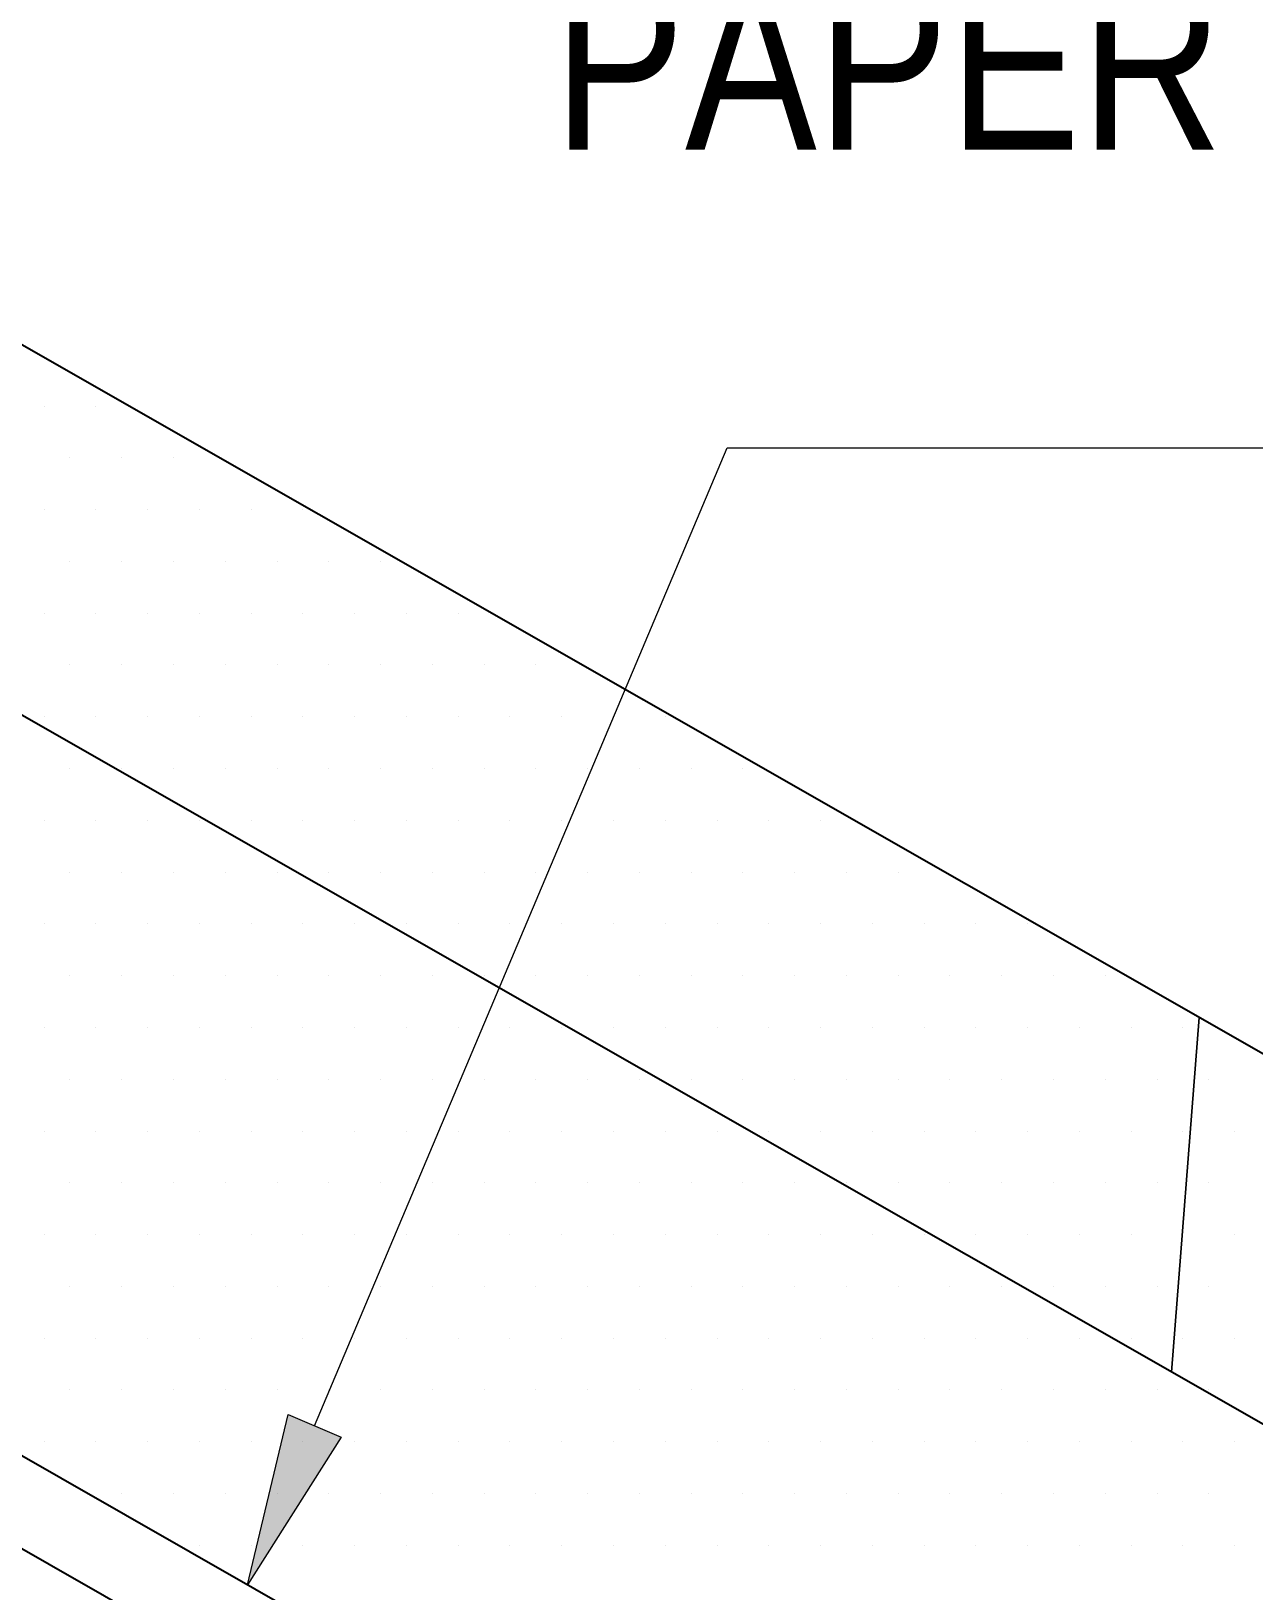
# Model space of a CAD drawing. Header units: inches. Extents: x -20.8 to 74.7, y -53.7 to 19.1.
# Drawn here: x -7.428 to -6.985, y 11.32 to 11.885 of the extents above; entities that cross this region are included whole.
import ezdxf

# ---------------------------------------------------------------- set-up
doc = ezdxf.new("R2010")
doc.units = ezdxf.units.IN
doc.header["$MEASUREMENT"] = 0
doc.linetypes.add('AI-Linetype-15', pattern=[0.375113, 0.250075, -0.125038])
for name, color, linetype, lineweight in [('.ATI-HATCH', 7, 'Continuous', 0), ('.ATI-TEXT', 7, 'Continuous', 0), ('G-ANNO-TTLB', 7, 'Continuous', 0), ('TYVEK', 7, 'Continuous', 0)]:
    doc.layers.add(name, color=color, linetype=linetype, lineweight=lineweight)

# ---------------------------------------------------------------- blocks, each defined once
blk = doc.blocks.new('Block_618')
at = {"layer": '.ATI-TEXT', "true_color": 0x000000, "transparency": 33554687}
h = blk.add_hatch(color=18, dxfattribs=at)
h.dxf.hatch_style = 2
h.paths.add_polyline_path([(-7.3162, 11.37556), (-7.3501, 11.32201), (-7.3354, 11.38367)])
at = {"layer": '.ATI-TEXT', "color": 18, "lineweight": 0, "true_color": 0x000000}
for p, q in [((-7.3258, 11.37962), (-7.17635, 11.73378)), ((-7.17635, 11.73378), (-6.96938, 11.73378))]:
    blk.add_line(p, q, dxfattribs=at)
at = {"layer": '.ATI-TEXT'}
blk.add_lwpolyline([(-7.3162, 11.37556), (-7.3501, 11.32201), (-7.3354, 11.38367), (-7.3354, 11.38367)], close=True, dxfattribs=at)
blk = doc.blocks.new('Block_624')
at = {"layer": '.ATI-TEXT', "char_height": 0.2, "attachment_point": 7}
for s, insert in [('\\C18;\\c0;\\FArial Narrow|b0|i0|c1;\\H0.062519;\\W1.000000;CENTER RELEASE', (-7.23724, 11.93545)), ('\\C18;\\c0;\\FArial Narrow|b0|i0|c1;\\H0.062519;\\W1.000000;PAPER', (-7.23933, 11.84178))]:
    blk.add_mtext(s, dxfattribs=dict(at, insert=insert))
blk = doc.blocks.new('Block_623')
at = {"layer": '.ATI-TEXT'}
blk.add_blockref('Block_624', (0, 0), dxfattribs=at)
blk = doc.blocks.new('Block_856')
at = {"layer": '.ATI-HATCH'}
for points, knots in [([(-8.6217, 12.31639), (-8.6217, 12.31639), (-8.73838, 12.24888), (-8.73838, 12.24888), (-8.73838, 12.24888), (-8.85506, 12.18138), (-8.85506, 12.18138), (-8.85506, 12.18138), (-6.9879, 11.11519), (-6.9879, 11.11519), (-6.9879, 11.11519), (-6.75454, 11.2502), (-6.75454, 11.2502), (-6.75454, 11.2502), (-8.6217, 12.31639), (-8.6217, 12.31639)], [0, 0, 0, 0, 1, 1, 1, 2, 2, 2, 3, 3, 3, 4, 4, 4, 5, 5, 5, 5]), ([(-7.60558, 11.8703), (-7.60558, 11.8703), (-7.61557, 11.74187), (-7.61557, 11.74187), (-7.61557, 11.74187), (-7.01527, 11.39908), (-7.01527, 11.39908), (-7.01527, 11.39908), (-7.00528, 11.52751), (-7.00528, 11.52751), (-7.00528, 11.52751), (-7.60558, 11.8703), (-7.60558, 11.8703)], [0, 0, 0, 0, 1, 1, 1, 2, 2, 2, 3, 3, 3, 4, 4, 4, 4]), ([(-7.00528, 11.52751), (-7.00528, 11.52751), (-7.01527, 11.39908), (-7.01527, 11.39908), (-7.01527, 11.39908), (-6.75454, 11.2502), (-6.75454, 11.2502), (-6.75454, 11.2502), (-6.63786, 11.3177), (-6.63786, 11.3177), (-6.63786, 11.3177), (-7.00528, 11.52751), (-7.00528, 11.52751)], [0, 0, 0, 0, 1, 1, 1, 2, 2, 2, 3, 3, 3, 4, 4, 4, 4])]:
    blk.add_open_spline(points, degree=3, knots=knots, dxfattribs=at)
at = {"layer": '.ATI-HATCH', "color": 8, "lineweight": 0, "true_color": 0x818080}
for points in [[(-7.42379, 11.74897), (-7.42379, 11.74897), (-7.42379, 11.74897), (-7.42379, 11.74897)], [(-7.40504, 11.74897), (-7.40504, 11.74897), (-7.40504, 11.74897), (-7.40504, 11.74897)], [(-7.41442, 11.73021), (-7.41442, 11.73021), (-7.41442, 11.73021), (-7.41442, 11.73021)], [(-7.39566, 11.73021), (-7.39566, 11.73021), (-7.39566, 11.73021), (-7.39566, 11.73021)], [(-7.37691, 11.73021), (-7.37691, 11.73021), (-7.37691, 11.73021), (-7.37691, 11.73021)], [(-7.42379, 11.71146), (-7.42379, 11.71146), (-7.42379, 11.71146), (-7.42379, 11.71146)], [(-7.40504, 11.71146), (-7.40504, 11.71146), (-7.40504, 11.71146), (-7.40504, 11.71146)], [(-7.38628, 11.71146), (-7.38628, 11.71146), (-7.38628, 11.71146), (-7.38628, 11.71146)], [(-7.36753, 11.71146), (-7.36753, 11.71146), (-7.36753, 11.71146), (-7.36753, 11.71146)], [(-7.34877, 11.71146), (-7.34877, 11.71146), (-7.34877, 11.71146), (-7.34877, 11.71146)], [(-7.33002, 11.71146), (-7.33002, 11.71146), (-7.33002, 11.71146), (-7.33002, 11.71146)], [(-7.41442, 11.6927), (-7.41442, 11.6927), (-7.41442, 11.6927), (-7.41442, 11.6927)], [(-7.39566, 11.6927), (-7.39566, 11.6927), (-7.39566, 11.6927), (-7.39566, 11.6927)], [(-7.37691, 11.6927), (-7.37691, 11.6927), (-7.37691, 11.6927), (-7.37691, 11.6927)], [(-7.35815, 11.6927), (-7.35815, 11.6927), (-7.35815, 11.6927), (-7.35815, 11.6927)], [(-7.33939, 11.6927), (-7.33939, 11.6927), (-7.33939, 11.6927), (-7.33939, 11.6927)], [(-7.32064, 11.6927), (-7.32064, 11.6927), (-7.32064, 11.6927), (-7.32064, 11.6927)], [(-7.30188, 11.6927), (-7.30188, 11.6927), (-7.30188, 11.6927), (-7.30188, 11.6927)], [(-7.42379, 11.67394), (-7.42379, 11.67394), (-7.42379, 11.67394), (-7.42379, 11.67394)], [(-7.40504, 11.67394), (-7.40504, 11.67394), (-7.40504, 11.67394), (-7.40504, 11.67394)], [(-7.38628, 11.67394), (-7.38628, 11.67394), (-7.38628, 11.67394), (-7.38628, 11.67394)], [(-7.36753, 11.67394), (-7.36753, 11.67394), (-7.36753, 11.67394), (-7.36753, 11.67394)], [(-7.34877, 11.67394), (-7.34877, 11.67394), (-7.34877, 11.67394), (-7.34877, 11.67394)], [(-7.33002, 11.67394), (-7.33002, 11.67394), (-7.33002, 11.67394), (-7.33002, 11.67394)], [(-7.31126, 11.67394), (-7.31126, 11.67394), (-7.31126, 11.67394), (-7.31126, 11.67394)], [(-7.29251, 11.67394), (-7.29251, 11.67394), (-7.29251, 11.67394), (-7.29251, 11.67394)], [(-7.27375, 11.67394), (-7.27375, 11.67394), (-7.27375, 11.67394), (-7.27375, 11.67394)], [(-7.41442, 11.65519), (-7.41442, 11.65519), (-7.41442, 11.65519), (-7.41442, 11.65519)], [(-7.39566, 11.65519), (-7.39566, 11.65519), (-7.39566, 11.65519), (-7.39566, 11.65519)], [(-7.37691, 11.65519), (-7.37691, 11.65519), (-7.37691, 11.65519), (-7.37691, 11.65519)], [(-7.35815, 11.65519), (-7.35815, 11.65519), (-7.35815, 11.65519), (-7.35815, 11.65519)], [(-7.33939, 11.65519), (-7.33939, 11.65519), (-7.33939, 11.65519), (-7.33939, 11.65519)], [(-7.32064, 11.65519), (-7.32064, 11.65519), (-7.32064, 11.65519), (-7.32064, 11.65519)], [(-7.30188, 11.65519), (-7.30188, 11.65519), (-7.30188, 11.65519), (-7.30188, 11.65519)], [(-7.28313, 11.65519), (-7.28313, 11.65519), (-7.28313, 11.65519), (-7.28313, 11.65519)], [(-7.26437, 11.65519), (-7.26437, 11.65519), (-7.26437, 11.65519), (-7.26437, 11.65519)], [(-7.24562, 11.65519), (-7.24562, 11.65519), (-7.24562, 11.65519), (-7.24562, 11.65519)], [(-7.42379, 11.63643), (-7.42379, 11.63643), (-7.42379, 11.63643), (-7.42379, 11.63643)], [(-7.40504, 11.63643), (-7.40504, 11.63643), (-7.40504, 11.63643), (-7.40504, 11.63643)], [(-7.38628, 11.63643), (-7.38628, 11.63643), (-7.38628, 11.63643), (-7.38628, 11.63643)], [(-7.36753, 11.63643), (-7.36753, 11.63643), (-7.36753, 11.63643), (-7.36753, 11.63643)], [(-7.34877, 11.63643), (-7.34877, 11.63643), (-7.34877, 11.63643), (-7.34877, 11.63643)], [(-7.33002, 11.63643), (-7.33002, 11.63643), (-7.33002, 11.63643), (-7.33002, 11.63643)], [(-7.31126, 11.63643), (-7.31126, 11.63643), (-7.31126, 11.63643), (-7.31126, 11.63643)], [(-7.29251, 11.63643), (-7.29251, 11.63643), (-7.29251, 11.63643), (-7.29251, 11.63643)], [(-7.27375, 11.63643), (-7.27375, 11.63643), (-7.27375, 11.63643), (-7.27375, 11.63643)], [(-7.25499, 11.63643), (-7.25499, 11.63643), (-7.25499, 11.63643), (-7.25499, 11.63643)], [(-7.23624, 11.63643), (-7.23624, 11.63643), (-7.23624, 11.63643), (-7.23624, 11.63643)], [(-7.21748, 11.63643), (-7.21748, 11.63643), (-7.21748, 11.63643), (-7.21748, 11.63643)], [(-7.19873, 11.63643), (-7.19873, 11.63643), (-7.19873, 11.63643), (-7.19873, 11.63643)], [(-7.41442, 11.61768), (-7.41442, 11.61768), (-7.41442, 11.61768), (-7.41442, 11.61768)], [(-7.39566, 11.61768), (-7.39566, 11.61768), (-7.39566, 11.61768), (-7.39566, 11.61768)], [(-7.37691, 11.61768), (-7.37691, 11.61768), (-7.37691, 11.61768), (-7.37691, 11.61768)], [(-7.35815, 11.61768), (-7.35815, 11.61768), (-7.35815, 11.61768), (-7.35815, 11.61768)], [(-7.33939, 11.61768), (-7.33939, 11.61768), (-7.33939, 11.61768), (-7.33939, 11.61768)], [(-7.32064, 11.61768), (-7.32064, 11.61768), (-7.32064, 11.61768), (-7.32064, 11.61768)], [(-7.30188, 11.61768), (-7.30188, 11.61768), (-7.30188, 11.61768), (-7.30188, 11.61768)], [(-7.28313, 11.61768), (-7.28313, 11.61768), (-7.28313, 11.61768), (-7.28313, 11.61768)], [(-7.26437, 11.61768), (-7.26437, 11.61768), (-7.26437, 11.61768), (-7.26437, 11.61768)], [(-7.24562, 11.61768), (-7.24562, 11.61768), (-7.24562, 11.61768), (-7.24562, 11.61768)], [(-7.22686, 11.61768), (-7.22686, 11.61768), (-7.22686, 11.61768), (-7.22686, 11.61768)], [(-7.2081, 11.61768), (-7.2081, 11.61768), (-7.2081, 11.61768), (-7.2081, 11.61768)], [(-7.18935, 11.61768), (-7.18935, 11.61768), (-7.18935, 11.61768), (-7.18935, 11.61768)], [(-7.17059, 11.61768), (-7.17059, 11.61768), (-7.17059, 11.61768), (-7.17059, 11.61768)], [(-7.42379, 11.59892), (-7.42379, 11.59892), (-7.42379, 11.59892), (-7.42379, 11.59892)], [(-7.40504, 11.59892), (-7.40504, 11.59892), (-7.40504, 11.59892), (-7.40504, 11.59892)], [(-7.38628, 11.59892), (-7.38628, 11.59892), (-7.38628, 11.59892), (-7.38628, 11.59892)], [(-7.36753, 11.59892), (-7.36753, 11.59892), (-7.36753, 11.59892), (-7.36753, 11.59892)], [(-7.34877, 11.59892), (-7.34877, 11.59892), (-7.34877, 11.59892), (-7.34877, 11.59892)], [(-7.33002, 11.59892), (-7.33002, 11.59892), (-7.33002, 11.59892), (-7.33002, 11.59892)], [(-7.31126, 11.59892), (-7.31126, 11.59892), (-7.31126, 11.59892), (-7.31126, 11.59892)], [(-7.29251, 11.59892), (-7.29251, 11.59892), (-7.29251, 11.59892), (-7.29251, 11.59892)], [(-7.27375, 11.59892), (-7.27375, 11.59892), (-7.27375, 11.59892), (-7.27375, 11.59892)], [(-7.25499, 11.59892), (-7.25499, 11.59892), (-7.25499, 11.59892), (-7.25499, 11.59892)], [(-7.23624, 11.59892), (-7.23624, 11.59892), (-7.23624, 11.59892), (-7.23624, 11.59892)], [(-7.21748, 11.59892), (-7.21748, 11.59892), (-7.21748, 11.59892), (-7.21748, 11.59892)], [(-7.19873, 11.59892), (-7.19873, 11.59892), (-7.19873, 11.59892), (-7.19873, 11.59892)], [(-7.17997, 11.59892), (-7.17997, 11.59892), (-7.17997, 11.59892), (-7.17997, 11.59892)], [(-7.16122, 11.59892), (-7.16122, 11.59892), (-7.16122, 11.59892), (-7.16122, 11.59892)], [(-7.14246, 11.59892), (-7.14246, 11.59892), (-7.14246, 11.59892), (-7.14246, 11.59892)], [(-7.41442, 11.58017), (-7.41442, 11.58017), (-7.41442, 11.58017), (-7.41442, 11.58017)], [(-7.39566, 11.58017), (-7.39566, 11.58017), (-7.39566, 11.58017), (-7.39566, 11.58017)], [(-7.37691, 11.58017), (-7.37691, 11.58017), (-7.37691, 11.58017), (-7.37691, 11.58017)], [(-7.35815, 11.58017), (-7.35815, 11.58017), (-7.35815, 11.58017), (-7.35815, 11.58017)], [(-7.33939, 11.58017), (-7.33939, 11.58017), (-7.33939, 11.58017), (-7.33939, 11.58017)], [(-7.32064, 11.58017), (-7.32064, 11.58017), (-7.32064, 11.58017), (-7.32064, 11.58017)], [(-7.30188, 11.58017), (-7.30188, 11.58017), (-7.30188, 11.58017), (-7.30188, 11.58017)], [(-7.28313, 11.58017), (-7.28313, 11.58017), (-7.28313, 11.58017), (-7.28313, 11.58017)], [(-7.26437, 11.58017), (-7.26437, 11.58017), (-7.26437, 11.58017), (-7.26437, 11.58017)], [(-7.24562, 11.58017), (-7.24562, 11.58017), (-7.24562, 11.58017), (-7.24562, 11.58017)], [(-7.22686, 11.58017), (-7.22686, 11.58017), (-7.22686, 11.58017), (-7.22686, 11.58017)], [(-7.2081, 11.58017), (-7.2081, 11.58017), (-7.2081, 11.58017), (-7.2081, 11.58017)], [(-7.18935, 11.58017), (-7.18935, 11.58017), (-7.18935, 11.58017), (-7.18935, 11.58017)], [(-7.17059, 11.58017), (-7.17059, 11.58017), (-7.17059, 11.58017), (-7.17059, 11.58017)], [(-7.15184, 11.58017), (-7.15184, 11.58017), (-7.15184, 11.58017), (-7.15184, 11.58017)], [(-7.13308, 11.58017), (-7.13308, 11.58017), (-7.13308, 11.58017), (-7.13308, 11.58017)], [(-7.11433, 11.58017), (-7.11433, 11.58017), (-7.11433, 11.58017), (-7.11433, 11.58017)], [(-7.42379, 11.56141), (-7.42379, 11.56141), (-7.42379, 11.56141), (-7.42379, 11.56141)], [(-7.40504, 11.56141), (-7.40504, 11.56141), (-7.40504, 11.56141), (-7.40504, 11.56141)], [(-7.38628, 11.56141), (-7.38628, 11.56141), (-7.38628, 11.56141), (-7.38628, 11.56141)], [(-7.36753, 11.56141), (-7.36753, 11.56141), (-7.36753, 11.56141), (-7.36753, 11.56141)], [(-7.34877, 11.56141), (-7.34877, 11.56141), (-7.34877, 11.56141), (-7.34877, 11.56141)], [(-7.33002, 11.56141), (-7.33002, 11.56141), (-7.33002, 11.56141), (-7.33002, 11.56141)], [(-7.31126, 11.56141), (-7.31126, 11.56141), (-7.31126, 11.56141), (-7.31126, 11.56141)], [(-7.29251, 11.56141), (-7.29251, 11.56141), (-7.29251, 11.56141), (-7.29251, 11.56141)], [(-7.27375, 11.56141), (-7.27375, 11.56141), (-7.27375, 11.56141), (-7.27375, 11.56141)], [(-7.25499, 11.56141), (-7.25499, 11.56141), (-7.25499, 11.56141), (-7.25499, 11.56141)], [(-7.23624, 11.56141), (-7.23624, 11.56141), (-7.23624, 11.56141), (-7.23624, 11.56141)], [(-7.21748, 11.56141), (-7.21748, 11.56141), (-7.21748, 11.56141), (-7.21748, 11.56141)], [(-7.19873, 11.56141), (-7.19873, 11.56141), (-7.19873, 11.56141), (-7.19873, 11.56141)], [(-7.17997, 11.56141), (-7.17997, 11.56141), (-7.17997, 11.56141), (-7.17997, 11.56141)], [(-7.16122, 11.56141), (-7.16122, 11.56141), (-7.16122, 11.56141), (-7.16122, 11.56141)], [(-7.14246, 11.56141), (-7.14246, 11.56141), (-7.14246, 11.56141), (-7.14246, 11.56141)], [(-7.1237, 11.56141), (-7.1237, 11.56141), (-7.1237, 11.56141), (-7.1237, 11.56141)], [(-7.10495, 11.56141), (-7.10495, 11.56141), (-7.10495, 11.56141), (-7.10495, 11.56141)], [(-7.08619, 11.56141), (-7.08619, 11.56141), (-7.08619, 11.56141), (-7.08619, 11.56141)], [(-7.06744, 11.56141), (-7.06744, 11.56141), (-7.06744, 11.56141), (-7.06744, 11.56141)], [(-7.41442, 11.54266), (-7.41442, 11.54266), (-7.41442, 11.54266), (-7.41442, 11.54266)], [(-7.39566, 11.54266), (-7.39566, 11.54266), (-7.39566, 11.54266), (-7.39566, 11.54266)], [(-7.37691, 11.54266), (-7.37691, 11.54266), (-7.37691, 11.54266), (-7.37691, 11.54266)], [(-7.35815, 11.54266), (-7.35815, 11.54266), (-7.35815, 11.54266), (-7.35815, 11.54266)], [(-7.33939, 11.54266), (-7.33939, 11.54266), (-7.33939, 11.54266), (-7.33939, 11.54266)], [(-7.32064, 11.54266), (-7.32064, 11.54266), (-7.32064, 11.54266), (-7.32064, 11.54266)], [(-7.30188, 11.54266), (-7.30188, 11.54266), (-7.30188, 11.54266), (-7.30188, 11.54266)], [(-7.28313, 11.54266), (-7.28313, 11.54266), (-7.28313, 11.54266), (-7.28313, 11.54266)], [(-7.26437, 11.54266), (-7.26437, 11.54266), (-7.26437, 11.54266), (-7.26437, 11.54266)], [(-7.24562, 11.54266), (-7.24562, 11.54266), (-7.24562, 11.54266), (-7.24562, 11.54266)], [(-7.22686, 11.54266), (-7.22686, 11.54266), (-7.22686, 11.54266), (-7.22686, 11.54266)], [(-7.2081, 11.54266), (-7.2081, 11.54266), (-7.2081, 11.54266), (-7.2081, 11.54266)], [(-7.18935, 11.54266), (-7.18935, 11.54266), (-7.18935, 11.54266), (-7.18935, 11.54266)], [(-7.17059, 11.54266), (-7.17059, 11.54266), (-7.17059, 11.54266), (-7.17059, 11.54266)], [(-7.15184, 11.54266), (-7.15184, 11.54266), (-7.15184, 11.54266), (-7.15184, 11.54266)], [(-7.13308, 11.54266), (-7.13308, 11.54266), (-7.13308, 11.54266), (-7.13308, 11.54266)], [(-7.11433, 11.54266), (-7.11433, 11.54266), (-7.11433, 11.54266), (-7.11433, 11.54266)], [(-7.09557, 11.54266), (-7.09557, 11.54266), (-7.09557, 11.54266), (-7.09557, 11.54266)], [(-7.07682, 11.54266), (-7.07682, 11.54266), (-7.07682, 11.54266), (-7.07682, 11.54266)], [(-7.05806, 11.54266), (-7.05806, 11.54266), (-7.05806, 11.54266), (-7.05806, 11.54266)], [(-7.0393, 11.54266), (-7.0393, 11.54266), (-7.0393, 11.54266), (-7.0393, 11.54266)], [(-7.42379, 11.5239), (-7.42379, 11.5239), (-7.42379, 11.5239), (-7.42379, 11.5239)], [(-7.40504, 11.5239), (-7.40504, 11.5239), (-7.40504, 11.5239), (-7.40504, 11.5239)], [(-7.38628, 11.5239), (-7.38628, 11.5239), (-7.38628, 11.5239), (-7.38628, 11.5239)], [(-7.36753, 11.5239), (-7.36753, 11.5239), (-7.36753, 11.5239), (-7.36753, 11.5239)], [(-7.34877, 11.5239), (-7.34877, 11.5239), (-7.34877, 11.5239), (-7.34877, 11.5239)], [(-7.33002, 11.5239), (-7.33002, 11.5239), (-7.33002, 11.5239), (-7.33002, 11.5239)], [(-7.31126, 11.5239), (-7.31126, 11.5239), (-7.31126, 11.5239), (-7.31126, 11.5239)], [(-7.29251, 11.5239), (-7.29251, 11.5239), (-7.29251, 11.5239), (-7.29251, 11.5239)], [(-7.27375, 11.5239), (-7.27375, 11.5239), (-7.27375, 11.5239), (-7.27375, 11.5239)], [(-7.25499, 11.5239), (-7.25499, 11.5239), (-7.25499, 11.5239), (-7.25499, 11.5239)], [(-7.23624, 11.5239), (-7.23624, 11.5239), (-7.23624, 11.5239), (-7.23624, 11.5239)], [(-7.21748, 11.5239), (-7.21748, 11.5239), (-7.21748, 11.5239), (-7.21748, 11.5239)], [(-7.19873, 11.5239), (-7.19873, 11.5239), (-7.19873, 11.5239), (-7.19873, 11.5239)], [(-7.17997, 11.5239), (-7.17997, 11.5239), (-7.17997, 11.5239), (-7.17997, 11.5239)], [(-7.16122, 11.5239), (-7.16122, 11.5239), (-7.16122, 11.5239), (-7.16122, 11.5239)], [(-7.14246, 11.5239), (-7.14246, 11.5239), (-7.14246, 11.5239), (-7.14246, 11.5239)], [(-7.1237, 11.5239), (-7.1237, 11.5239), (-7.1237, 11.5239), (-7.1237, 11.5239)], [(-7.10495, 11.5239), (-7.10495, 11.5239), (-7.10495, 11.5239), (-7.10495, 11.5239)], [(-7.08619, 11.5239), (-7.08619, 11.5239), (-7.08619, 11.5239), (-7.08619, 11.5239)], [(-7.06744, 11.5239), (-7.06744, 11.5239), (-7.06744, 11.5239), (-7.06744, 11.5239)], [(-7.04868, 11.5239), (-7.04868, 11.5239), (-7.04868, 11.5239), (-7.04868, 11.5239)], [(-7.02993, 11.5239), (-7.02993, 11.5239), (-7.02993, 11.5239), (-7.02993, 11.5239)], [(-7.01117, 11.5239), (-7.01117, 11.5239), (-7.01117, 11.5239), (-7.01117, 11.5239)], [(-7.41442, 11.50514), (-7.41442, 11.50514), (-7.41442, 11.50514), (-7.41442, 11.50514)], [(-7.39566, 11.50514), (-7.39566, 11.50514), (-7.39566, 11.50514), (-7.39566, 11.50514)], [(-7.37691, 11.50514), (-7.37691, 11.50514), (-7.37691, 11.50514), (-7.37691, 11.50514)], [(-7.35815, 11.50514), (-7.35815, 11.50514), (-7.35815, 11.50514), (-7.35815, 11.50514)], [(-7.33939, 11.50514), (-7.33939, 11.50514), (-7.33939, 11.50514), (-7.33939, 11.50514)], [(-7.32064, 11.50514), (-7.32064, 11.50514), (-7.32064, 11.50514), (-7.32064, 11.50514)], [(-7.30188, 11.50514), (-7.30188, 11.50514), (-7.30188, 11.50514), (-7.30188, 11.50514)], [(-7.28313, 11.50514), (-7.28313, 11.50514), (-7.28313, 11.50514), (-7.28313, 11.50514)], [(-7.26437, 11.50514), (-7.26437, 11.50514), (-7.26437, 11.50514), (-7.26437, 11.50514)], [(-7.24562, 11.50514), (-7.24562, 11.50514), (-7.24562, 11.50514), (-7.24562, 11.50514)], [(-7.22686, 11.50514), (-7.22686, 11.50514), (-7.22686, 11.50514), (-7.22686, 11.50514)], [(-7.2081, 11.50514), (-7.2081, 11.50514), (-7.2081, 11.50514), (-7.2081, 11.50514)], [(-7.18935, 11.50514), (-7.18935, 11.50514), (-7.18935, 11.50514), (-7.18935, 11.50514)], [(-7.17059, 11.50514), (-7.17059, 11.50514), (-7.17059, 11.50514), (-7.17059, 11.50514)], [(-7.15184, 11.50514), (-7.15184, 11.50514), (-7.15184, 11.50514), (-7.15184, 11.50514)], [(-7.13308, 11.50514), (-7.13308, 11.50514), (-7.13308, 11.50514), (-7.13308, 11.50514)], [(-7.11433, 11.50514), (-7.11433, 11.50514), (-7.11433, 11.50514), (-7.11433, 11.50514)], [(-7.09557, 11.50514), (-7.09557, 11.50514), (-7.09557, 11.50514), (-7.09557, 11.50514)], [(-7.07682, 11.50514), (-7.07682, 11.50514), (-7.07682, 11.50514), (-7.07682, 11.50514)], [(-7.05806, 11.50514), (-7.05806, 11.50514), (-7.05806, 11.50514), (-7.05806, 11.50514)], [(-7.0393, 11.50514), (-7.0393, 11.50514), (-7.0393, 11.50514), (-7.0393, 11.50514)], [(-7.02055, 11.50514), (-7.02055, 11.50514), (-7.02055, 11.50514), (-7.02055, 11.50514)], [(-7.00179, 11.50514), (-7.00179, 11.50514), (-7.00179, 11.50514), (-7.00179, 11.50514)], [(-7.42379, 11.48639), (-7.42379, 11.48639), (-7.42379, 11.48639), (-7.42379, 11.48639)], [(-7.40504, 11.48639), (-7.40504, 11.48639), (-7.40504, 11.48639), (-7.40504, 11.48639)], [(-7.38628, 11.48639), (-7.38628, 11.48639), (-7.38628, 11.48639), (-7.38628, 11.48639)], [(-7.36753, 11.48639), (-7.36753, 11.48639), (-7.36753, 11.48639), (-7.36753, 11.48639)], [(-7.34877, 11.48639), (-7.34877, 11.48639), (-7.34877, 11.48639), (-7.34877, 11.48639)], [(-7.33002, 11.48639), (-7.33002, 11.48639), (-7.33002, 11.48639), (-7.33002, 11.48639)], [(-7.31126, 11.48639), (-7.31126, 11.48639), (-7.31126, 11.48639), (-7.31126, 11.48639)], [(-7.29251, 11.48639), (-7.29251, 11.48639), (-7.29251, 11.48639), (-7.29251, 11.48639)], [(-7.27375, 11.48639), (-7.27375, 11.48639), (-7.27375, 11.48639), (-7.27375, 11.48639)], [(-7.25499, 11.48639), (-7.25499, 11.48639), (-7.25499, 11.48639), (-7.25499, 11.48639)], [(-7.23624, 11.48639), (-7.23624, 11.48639), (-7.23624, 11.48639), (-7.23624, 11.48639)], [(-7.21748, 11.48639), (-7.21748, 11.48639), (-7.21748, 11.48639), (-7.21748, 11.48639)], [(-7.19873, 11.48639), (-7.19873, 11.48639), (-7.19873, 11.48639), (-7.19873, 11.48639)], [(-7.17997, 11.48639), (-7.17997, 11.48639), (-7.17997, 11.48639), (-7.17997, 11.48639)], [(-7.16122, 11.48639), (-7.16122, 11.48639), (-7.16122, 11.48639), (-7.16122, 11.48639)], [(-7.14246, 11.48639), (-7.14246, 11.48639), (-7.14246, 11.48639), (-7.14246, 11.48639)], [(-7.1237, 11.48639), (-7.1237, 11.48639), (-7.1237, 11.48639), (-7.1237, 11.48639)], [(-7.10495, 11.48639), (-7.10495, 11.48639), (-7.10495, 11.48639), (-7.10495, 11.48639)], [(-7.08619, 11.48639), (-7.08619, 11.48639), (-7.08619, 11.48639), (-7.08619, 11.48639)], [(-7.06744, 11.48639), (-7.06744, 11.48639), (-7.06744, 11.48639), (-7.06744, 11.48639)], [(-7.04868, 11.48639), (-7.04868, 11.48639), (-7.04868, 11.48639), (-7.04868, 11.48639)], [(-7.02993, 11.48639), (-7.02993, 11.48639), (-7.02993, 11.48639), (-7.02993, 11.48639)], [(-7.01117, 11.48639), (-7.01117, 11.48639), (-7.01117, 11.48639), (-7.01117, 11.48639)], [(-6.99241, 11.48639), (-6.99241, 11.48639), (-6.99241, 11.48639), (-6.99241, 11.48639)], [(-7.41442, 11.46763), (-7.41442, 11.46763), (-7.41442, 11.46763), (-7.41442, 11.46763)], [(-7.39566, 11.46763), (-7.39566, 11.46763), (-7.39566, 11.46763), (-7.39566, 11.46763)], [(-7.37691, 11.46763), (-7.37691, 11.46763), (-7.37691, 11.46763), (-7.37691, 11.46763)], [(-7.35815, 11.46763), (-7.35815, 11.46763), (-7.35815, 11.46763), (-7.35815, 11.46763)], [(-7.33939, 11.46763), (-7.33939, 11.46763), (-7.33939, 11.46763), (-7.33939, 11.46763)], [(-7.32064, 11.46763), (-7.32064, 11.46763), (-7.32064, 11.46763), (-7.32064, 11.46763)], [(-7.30188, 11.46763), (-7.30188, 11.46763), (-7.30188, 11.46763), (-7.30188, 11.46763)], [(-7.28313, 11.46763), (-7.28313, 11.46763), (-7.28313, 11.46763), (-7.28313, 11.46763)], [(-7.26437, 11.46763), (-7.26437, 11.46763), (-7.26437, 11.46763), (-7.26437, 11.46763)], [(-7.24562, 11.46763), (-7.24562, 11.46763), (-7.24562, 11.46763), (-7.24562, 11.46763)], [(-7.22686, 11.46763), (-7.22686, 11.46763), (-7.22686, 11.46763), (-7.22686, 11.46763)], [(-7.2081, 11.46763), (-7.2081, 11.46763), (-7.2081, 11.46763), (-7.2081, 11.46763)], [(-7.18935, 11.46763), (-7.18935, 11.46763), (-7.18935, 11.46763), (-7.18935, 11.46763)], [(-7.17059, 11.46763), (-7.17059, 11.46763), (-7.17059, 11.46763), (-7.17059, 11.46763)], [(-7.15184, 11.46763), (-7.15184, 11.46763), (-7.15184, 11.46763), (-7.15184, 11.46763)], [(-7.13308, 11.46763), (-7.13308, 11.46763), (-7.13308, 11.46763), (-7.13308, 11.46763)], [(-7.11433, 11.46763), (-7.11433, 11.46763), (-7.11433, 11.46763), (-7.11433, 11.46763)], [(-7.09557, 11.46763), (-7.09557, 11.46763), (-7.09557, 11.46763), (-7.09557, 11.46763)], [(-7.07682, 11.46763), (-7.07682, 11.46763), (-7.07682, 11.46763), (-7.07682, 11.46763)], [(-7.05806, 11.46763), (-7.05806, 11.46763), (-7.05806, 11.46763), (-7.05806, 11.46763)], [(-7.0393, 11.46763), (-7.0393, 11.46763), (-7.0393, 11.46763), (-7.0393, 11.46763)], [(-7.02055, 11.46763), (-7.02055, 11.46763), (-7.02055, 11.46763), (-7.02055, 11.46763)], [(-7.00179, 11.46763), (-7.00179, 11.46763), (-7.00179, 11.46763), (-7.00179, 11.46763)], [(-7.42379, 11.44888), (-7.42379, 11.44888), (-7.42379, 11.44888), (-7.42379, 11.44888)], [(-7.40504, 11.44888), (-7.40504, 11.44888), (-7.40504, 11.44888), (-7.40504, 11.44888)], [(-7.38628, 11.44888), (-7.38628, 11.44888), (-7.38628, 11.44888), (-7.38628, 11.44888)], [(-7.36753, 11.44888), (-7.36753, 11.44888), (-7.36753, 11.44888), (-7.36753, 11.44888)], [(-7.34877, 11.44888), (-7.34877, 11.44888), (-7.34877, 11.44888), (-7.34877, 11.44888)], [(-7.33002, 11.44888), (-7.33002, 11.44888), (-7.33002, 11.44888), (-7.33002, 11.44888)], [(-7.31126, 11.44888), (-7.31126, 11.44888), (-7.31126, 11.44888), (-7.31126, 11.44888)], [(-7.29251, 11.44888), (-7.29251, 11.44888), (-7.29251, 11.44888), (-7.29251, 11.44888)], [(-7.27375, 11.44888), (-7.27375, 11.44888), (-7.27375, 11.44888), (-7.27375, 11.44888)], [(-7.25499, 11.44888), (-7.25499, 11.44888), (-7.25499, 11.44888), (-7.25499, 11.44888)], [(-7.23624, 11.44888), (-7.23624, 11.44888), (-7.23624, 11.44888), (-7.23624, 11.44888)], [(-7.21748, 11.44888), (-7.21748, 11.44888), (-7.21748, 11.44888), (-7.21748, 11.44888)], [(-7.19873, 11.44888), (-7.19873, 11.44888), (-7.19873, 11.44888), (-7.19873, 11.44888)], [(-7.17997, 11.44888), (-7.17997, 11.44888), (-7.17997, 11.44888), (-7.17997, 11.44888)], [(-7.16122, 11.44888), (-7.16122, 11.44888), (-7.16122, 11.44888), (-7.16122, 11.44888)], [(-7.14246, 11.44888), (-7.14246, 11.44888), (-7.14246, 11.44888), (-7.14246, 11.44888)], [(-7.1237, 11.44888), (-7.1237, 11.44888), (-7.1237, 11.44888), (-7.1237, 11.44888)], [(-7.10495, 11.44888), (-7.10495, 11.44888), (-7.10495, 11.44888), (-7.10495, 11.44888)], [(-7.08619, 11.44888), (-7.08619, 11.44888), (-7.08619, 11.44888), (-7.08619, 11.44888)], [(-7.06744, 11.44888), (-7.06744, 11.44888), (-7.06744, 11.44888), (-7.06744, 11.44888)], [(-7.04868, 11.44888), (-7.04868, 11.44888), (-7.04868, 11.44888), (-7.04868, 11.44888)], [(-7.02993, 11.44888), (-7.02993, 11.44888), (-7.02993, 11.44888), (-7.02993, 11.44888)], [(-7.01117, 11.44888), (-7.01117, 11.44888), (-7.01117, 11.44888), (-7.01117, 11.44888)], [(-6.99241, 11.44888), (-6.99241, 11.44888), (-6.99241, 11.44888), (-6.99241, 11.44888)], [(-7.41442, 11.43012), (-7.41442, 11.43012), (-7.41442, 11.43012), (-7.41442, 11.43012)], [(-7.39566, 11.43012), (-7.39566, 11.43012), (-7.39566, 11.43012), (-7.39566, 11.43012)], [(-7.37691, 11.43012), (-7.37691, 11.43012), (-7.37691, 11.43012), (-7.37691, 11.43012)], [(-7.35815, 11.43012), (-7.35815, 11.43012), (-7.35815, 11.43012), (-7.35815, 11.43012)], [(-7.33939, 11.43012), (-7.33939, 11.43012), (-7.33939, 11.43012), (-7.33939, 11.43012)], [(-7.32064, 11.43012), (-7.32064, 11.43012), (-7.32064, 11.43012), (-7.32064, 11.43012)], [(-7.30188, 11.43012), (-7.30188, 11.43012), (-7.30188, 11.43012), (-7.30188, 11.43012)], [(-7.28313, 11.43012), (-7.28313, 11.43012), (-7.28313, 11.43012), (-7.28313, 11.43012)], [(-7.26437, 11.43012), (-7.26437, 11.43012), (-7.26437, 11.43012), (-7.26437, 11.43012)], [(-7.24562, 11.43012), (-7.24562, 11.43012), (-7.24562, 11.43012), (-7.24562, 11.43012)], [(-7.22686, 11.43012), (-7.22686, 11.43012), (-7.22686, 11.43012), (-7.22686, 11.43012)], [(-7.2081, 11.43012), (-7.2081, 11.43012), (-7.2081, 11.43012), (-7.2081, 11.43012)], [(-7.18935, 11.43012), (-7.18935, 11.43012), (-7.18935, 11.43012), (-7.18935, 11.43012)], [(-7.17059, 11.43012), (-7.17059, 11.43012), (-7.17059, 11.43012), (-7.17059, 11.43012)], [(-7.15184, 11.43012), (-7.15184, 11.43012), (-7.15184, 11.43012), (-7.15184, 11.43012)], [(-7.13308, 11.43012), (-7.13308, 11.43012), (-7.13308, 11.43012), (-7.13308, 11.43012)], [(-7.11433, 11.43012), (-7.11433, 11.43012), (-7.11433, 11.43012), (-7.11433, 11.43012)], [(-7.09557, 11.43012), (-7.09557, 11.43012), (-7.09557, 11.43012), (-7.09557, 11.43012)], [(-7.07682, 11.43012), (-7.07682, 11.43012), (-7.07682, 11.43012), (-7.07682, 11.43012)], [(-7.05806, 11.43012), (-7.05806, 11.43012), (-7.05806, 11.43012), (-7.05806, 11.43012)], [(-7.0393, 11.43012), (-7.0393, 11.43012), (-7.0393, 11.43012), (-7.0393, 11.43012)], [(-7.02055, 11.43012), (-7.02055, 11.43012), (-7.02055, 11.43012), (-7.02055, 11.43012)], [(-7.00179, 11.43012), (-7.00179, 11.43012), (-7.00179, 11.43012), (-7.00179, 11.43012)], [(-7.42379, 11.41137), (-7.42379, 11.41137), (-7.42379, 11.41137), (-7.42379, 11.41137)], [(-7.40504, 11.41137), (-7.40504, 11.41137), (-7.40504, 11.41137), (-7.40504, 11.41137)], [(-7.38628, 11.41137), (-7.38628, 11.41137), (-7.38628, 11.41137), (-7.38628, 11.41137)], [(-7.36753, 11.41137), (-7.36753, 11.41137), (-7.36753, 11.41137), (-7.36753, 11.41137)], [(-7.34877, 11.41137), (-7.34877, 11.41137), (-7.34877, 11.41137), (-7.34877, 11.41137)], [(-7.33002, 11.41137), (-7.33002, 11.41137), (-7.33002, 11.41137), (-7.33002, 11.41137)], [(-7.31126, 11.41137), (-7.31126, 11.41137), (-7.31126, 11.41137), (-7.31126, 11.41137)], [(-7.29251, 11.41137), (-7.29251, 11.41137), (-7.29251, 11.41137), (-7.29251, 11.41137)], [(-7.27375, 11.41137), (-7.27375, 11.41137), (-7.27375, 11.41137), (-7.27375, 11.41137)], [(-7.25499, 11.41137), (-7.25499, 11.41137), (-7.25499, 11.41137), (-7.25499, 11.41137)], [(-7.23624, 11.41137), (-7.23624, 11.41137), (-7.23624, 11.41137), (-7.23624, 11.41137)], [(-7.21748, 11.41137), (-7.21748, 11.41137), (-7.21748, 11.41137), (-7.21748, 11.41137)], [(-7.19873, 11.41137), (-7.19873, 11.41137), (-7.19873, 11.41137), (-7.19873, 11.41137)], [(-7.17997, 11.41137), (-7.17997, 11.41137), (-7.17997, 11.41137), (-7.17997, 11.41137)], [(-7.16122, 11.41137), (-7.16122, 11.41137), (-7.16122, 11.41137), (-7.16122, 11.41137)], [(-7.14246, 11.41137), (-7.14246, 11.41137), (-7.14246, 11.41137), (-7.14246, 11.41137)], [(-7.1237, 11.41137), (-7.1237, 11.41137), (-7.1237, 11.41137), (-7.1237, 11.41137)], [(-7.10495, 11.41137), (-7.10495, 11.41137), (-7.10495, 11.41137), (-7.10495, 11.41137)], [(-7.08619, 11.41137), (-7.08619, 11.41137), (-7.08619, 11.41137), (-7.08619, 11.41137)], [(-7.06744, 11.41137), (-7.06744, 11.41137), (-7.06744, 11.41137), (-7.06744, 11.41137)], [(-7.04868, 11.41137), (-7.04868, 11.41137), (-7.04868, 11.41137), (-7.04868, 11.41137)], [(-7.02993, 11.41137), (-7.02993, 11.41137), (-7.02993, 11.41137), (-7.02993, 11.41137)], [(-7.01117, 11.41137), (-7.01117, 11.41137), (-7.01117, 11.41137), (-7.01117, 11.41137)], [(-6.99241, 11.41137), (-6.99241, 11.41137), (-6.99241, 11.41137), (-6.99241, 11.41137)], [(-7.41442, 11.39261), (-7.41442, 11.39261), (-7.41442, 11.39261), (-7.41442, 11.39261)], [(-7.39566, 11.39261), (-7.39566, 11.39261), (-7.39566, 11.39261), (-7.39566, 11.39261)], [(-7.37691, 11.39261), (-7.37691, 11.39261), (-7.37691, 11.39261), (-7.37691, 11.39261)], [(-7.35815, 11.39261), (-7.35815, 11.39261), (-7.35815, 11.39261), (-7.35815, 11.39261)], [(-7.33939, 11.39261), (-7.33939, 11.39261), (-7.33939, 11.39261), (-7.33939, 11.39261)], [(-7.32064, 11.39261), (-7.32064, 11.39261), (-7.32064, 11.39261), (-7.32064, 11.39261)], [(-7.30188, 11.39261), (-7.30188, 11.39261), (-7.30188, 11.39261), (-7.30188, 11.39261)], [(-7.28313, 11.39261), (-7.28313, 11.39261), (-7.28313, 11.39261), (-7.28313, 11.39261)], [(-7.26437, 11.39261), (-7.26437, 11.39261), (-7.26437, 11.39261), (-7.26437, 11.39261)], [(-7.24562, 11.39261), (-7.24562, 11.39261), (-7.24562, 11.39261), (-7.24562, 11.39261)], [(-7.22686, 11.39261), (-7.22686, 11.39261), (-7.22686, 11.39261), (-7.22686, 11.39261)], [(-7.2081, 11.39261), (-7.2081, 11.39261), (-7.2081, 11.39261), (-7.2081, 11.39261)], [(-7.18935, 11.39261), (-7.18935, 11.39261), (-7.18935, 11.39261), (-7.18935, 11.39261)], [(-7.17059, 11.39261), (-7.17059, 11.39261), (-7.17059, 11.39261), (-7.17059, 11.39261)], [(-7.15184, 11.39261), (-7.15184, 11.39261), (-7.15184, 11.39261), (-7.15184, 11.39261)], [(-7.13308, 11.39261), (-7.13308, 11.39261), (-7.13308, 11.39261), (-7.13308, 11.39261)], [(-7.11433, 11.39261), (-7.11433, 11.39261), (-7.11433, 11.39261), (-7.11433, 11.39261)], [(-7.09557, 11.39261), (-7.09557, 11.39261), (-7.09557, 11.39261), (-7.09557, 11.39261)], [(-7.07682, 11.39261), (-7.07682, 11.39261), (-7.07682, 11.39261), (-7.07682, 11.39261)], [(-7.05806, 11.39261), (-7.05806, 11.39261), (-7.05806, 11.39261), (-7.05806, 11.39261)], [(-7.0393, 11.39261), (-7.0393, 11.39261), (-7.0393, 11.39261), (-7.0393, 11.39261)], [(-7.02055, 11.39261), (-7.02055, 11.39261), (-7.02055, 11.39261), (-7.02055, 11.39261)], [(-7.00179, 11.39261), (-7.00179, 11.39261), (-7.00179, 11.39261), (-7.00179, 11.39261)], [(-7.42379, 11.37385), (-7.42379, 11.37385), (-7.42379, 11.37385), (-7.42379, 11.37385)], [(-7.40504, 11.37385), (-7.40504, 11.37385), (-7.40504, 11.37385), (-7.40504, 11.37385)], [(-7.38628, 11.37385), (-7.38628, 11.37385), (-7.38628, 11.37385), (-7.38628, 11.37385)], [(-7.36753, 11.37385), (-7.36753, 11.37385), (-7.36753, 11.37385), (-7.36753, 11.37385)], [(-7.34877, 11.37385), (-7.34877, 11.37385), (-7.34877, 11.37385), (-7.34877, 11.37385)], [(-7.33002, 11.37385), (-7.33002, 11.37385), (-7.33002, 11.37385), (-7.33002, 11.37385)], [(-7.31126, 11.37385), (-7.31126, 11.37385), (-7.31126, 11.37385), (-7.31126, 11.37385)], [(-7.29251, 11.37385), (-7.29251, 11.37385), (-7.29251, 11.37385), (-7.29251, 11.37385)], [(-7.27375, 11.37385), (-7.27375, 11.37385), (-7.27375, 11.37385), (-7.27375, 11.37385)], [(-7.25499, 11.37385), (-7.25499, 11.37385), (-7.25499, 11.37385), (-7.25499, 11.37385)], [(-7.23624, 11.37385), (-7.23624, 11.37385), (-7.23624, 11.37385), (-7.23624, 11.37385)], [(-7.21748, 11.37385), (-7.21748, 11.37385), (-7.21748, 11.37385), (-7.21748, 11.37385)], [(-7.19873, 11.37385), (-7.19873, 11.37385), (-7.19873, 11.37385), (-7.19873, 11.37385)], [(-7.17997, 11.37385), (-7.17997, 11.37385), (-7.17997, 11.37385), (-7.17997, 11.37385)], [(-7.16122, 11.37385), (-7.16122, 11.37385), (-7.16122, 11.37385), (-7.16122, 11.37385)], [(-7.14246, 11.37385), (-7.14246, 11.37385), (-7.14246, 11.37385), (-7.14246, 11.37385)], [(-7.1237, 11.37385), (-7.1237, 11.37385), (-7.1237, 11.37385), (-7.1237, 11.37385)], [(-7.10495, 11.37385), (-7.10495, 11.37385), (-7.10495, 11.37385), (-7.10495, 11.37385)], [(-7.08619, 11.37385), (-7.08619, 11.37385), (-7.08619, 11.37385), (-7.08619, 11.37385)], [(-7.06744, 11.37385), (-7.06744, 11.37385), (-7.06744, 11.37385), (-7.06744, 11.37385)], [(-7.04868, 11.37385), (-7.04868, 11.37385), (-7.04868, 11.37385), (-7.04868, 11.37385)], [(-7.02993, 11.37385), (-7.02993, 11.37385), (-7.02993, 11.37385), (-7.02993, 11.37385)], [(-7.01117, 11.37385), (-7.01117, 11.37385), (-7.01117, 11.37385), (-7.01117, 11.37385)], [(-6.99241, 11.37385), (-6.99241, 11.37385), (-6.99241, 11.37385), (-6.99241, 11.37385)], [(-7.39566, 11.3551), (-7.39566, 11.3551), (-7.39566, 11.3551), (-7.39566, 11.3551)], [(-7.37691, 11.3551), (-7.37691, 11.3551), (-7.37691, 11.3551), (-7.37691, 11.3551)], [(-7.35815, 11.3551), (-7.35815, 11.3551), (-7.35815, 11.3551), (-7.35815, 11.3551)], [(-7.33939, 11.3551), (-7.33939, 11.3551), (-7.33939, 11.3551), (-7.33939, 11.3551)], [(-7.32064, 11.3551), (-7.32064, 11.3551), (-7.32064, 11.3551), (-7.32064, 11.3551)], [(-7.30188, 11.3551), (-7.30188, 11.3551), (-7.30188, 11.3551), (-7.30188, 11.3551)], [(-7.28313, 11.3551), (-7.28313, 11.3551), (-7.28313, 11.3551), (-7.28313, 11.3551)], [(-7.26437, 11.3551), (-7.26437, 11.3551), (-7.26437, 11.3551), (-7.26437, 11.3551)], [(-7.24562, 11.3551), (-7.24562, 11.3551), (-7.24562, 11.3551), (-7.24562, 11.3551)], [(-7.22686, 11.3551), (-7.22686, 11.3551), (-7.22686, 11.3551), (-7.22686, 11.3551)], [(-7.2081, 11.3551), (-7.2081, 11.3551), (-7.2081, 11.3551), (-7.2081, 11.3551)], [(-7.18935, 11.3551), (-7.18935, 11.3551), (-7.18935, 11.3551), (-7.18935, 11.3551)], [(-7.17059, 11.3551), (-7.17059, 11.3551), (-7.17059, 11.3551), (-7.17059, 11.3551)], [(-7.15184, 11.3551), (-7.15184, 11.3551), (-7.15184, 11.3551), (-7.15184, 11.3551)], [(-7.13308, 11.3551), (-7.13308, 11.3551), (-7.13308, 11.3551), (-7.13308, 11.3551)], [(-7.11433, 11.3551), (-7.11433, 11.3551), (-7.11433, 11.3551), (-7.11433, 11.3551)], [(-7.09557, 11.3551), (-7.09557, 11.3551), (-7.09557, 11.3551), (-7.09557, 11.3551)], [(-7.07682, 11.3551), (-7.07682, 11.3551), (-7.07682, 11.3551), (-7.07682, 11.3551)], [(-7.05806, 11.3551), (-7.05806, 11.3551), (-7.05806, 11.3551), (-7.05806, 11.3551)], [(-7.0393, 11.3551), (-7.0393, 11.3551), (-7.0393, 11.3551), (-7.0393, 11.3551)], [(-7.02055, 11.3551), (-7.02055, 11.3551), (-7.02055, 11.3551), (-7.02055, 11.3551)], [(-7.00179, 11.3551), (-7.00179, 11.3551), (-7.00179, 11.3551), (-7.00179, 11.3551)], [(-7.36753, 11.33634), (-7.36753, 11.33634), (-7.36753, 11.33634), (-7.36753, 11.33634)], [(-7.34877, 11.33634), (-7.34877, 11.33634), (-7.34877, 11.33634), (-7.34877, 11.33634)], [(-7.33002, 11.33634), (-7.33002, 11.33634), (-7.33002, 11.33634), (-7.33002, 11.33634)], [(-7.31126, 11.33634), (-7.31126, 11.33634), (-7.31126, 11.33634), (-7.31126, 11.33634)], [(-7.29251, 11.33634), (-7.29251, 11.33634), (-7.29251, 11.33634), (-7.29251, 11.33634)], [(-7.27375, 11.33634), (-7.27375, 11.33634), (-7.27375, 11.33634), (-7.27375, 11.33634)], [(-7.25499, 11.33634), (-7.25499, 11.33634), (-7.25499, 11.33634), (-7.25499, 11.33634)], [(-7.23624, 11.33634), (-7.23624, 11.33634), (-7.23624, 11.33634), (-7.23624, 11.33634)], [(-7.21748, 11.33634), (-7.21748, 11.33634), (-7.21748, 11.33634), (-7.21748, 11.33634)], [(-7.19873, 11.33634), (-7.19873, 11.33634), (-7.19873, 11.33634), (-7.19873, 11.33634)], [(-7.17997, 11.33634), (-7.17997, 11.33634), (-7.17997, 11.33634), (-7.17997, 11.33634)], [(-7.16122, 11.33634), (-7.16122, 11.33634), (-7.16122, 11.33634), (-7.16122, 11.33634)], [(-7.14246, 11.33634), (-7.14246, 11.33634), (-7.14246, 11.33634), (-7.14246, 11.33634)], [(-7.1237, 11.33634), (-7.1237, 11.33634), (-7.1237, 11.33634), (-7.1237, 11.33634)], [(-7.10495, 11.33634), (-7.10495, 11.33634), (-7.10495, 11.33634), (-7.10495, 11.33634)], [(-7.08619, 11.33634), (-7.08619, 11.33634), (-7.08619, 11.33634), (-7.08619, 11.33634)], [(-7.06744, 11.33634), (-7.06744, 11.33634), (-7.06744, 11.33634), (-7.06744, 11.33634)], [(-7.04868, 11.33634), (-7.04868, 11.33634), (-7.04868, 11.33634), (-7.04868, 11.33634)], [(-7.02993, 11.33634), (-7.02993, 11.33634), (-7.02993, 11.33634), (-7.02993, 11.33634)], [(-7.01117, 11.33634), (-7.01117, 11.33634), (-7.01117, 11.33634), (-7.01117, 11.33634)], [(-6.99241, 11.33634), (-6.99241, 11.33634), (-6.99241, 11.33634), (-6.99241, 11.33634)]]:
    blk.add_open_spline(points, degree=3, dxfattribs=at)

msp = doc.modelspace()

# ---------------------------------------------------------------- hatches: boundary and pattern name
at = {"layer": 'G-ANNO-TTLB', "true_color": 0xb9529f, "transparency": 33554687}
h = msp.add_hatch(color=233, dxfattribs=at)
edge = h.paths.add_edge_path()
edge.add_spline(control_points=[(20.03424, -15.13455), (20.03424, -15.13455), (-20.6658, -15.13455), (-20.6658, -15.13455), (-20.6658, -15.13455), (-20.6658, 19.00075), (-20.6658, 19.00075), (-20.6658, 19.00075), (20.03424, 19.00075), (20.03424, 19.00075), (20.03424, 19.00075), (20.03424, -15.13455), (20.03424, -15.13455)], knot_values=[0, 0, 0, 0, 1, 1, 1, 2, 2, 2, 3, 3, 3, 4, 4, 4, 4], degree=3, periodic=0)
edge = h.paths.add_edge_path()
edge.add_spline(control_points=[(-20.54076, 18.87571), (-20.54076, 18.87571), (-20.54076, -15.00951), (-20.54076, -15.00951), (-20.54076, -15.00951), (19.9092, -15.00951), (19.9092, -15.00951), (19.9092, -15.00951), (19.9092, 18.87571), (19.9092, 18.87571), (19.9092, 18.87571), (-20.54076, 18.87571), (-20.54076, 18.87571)], knot_values=[0, 0, 0, 0, 1, 1, 1, 2, 2, 2, 3, 3, 3, 4, 4, 4, 4], degree=3, periodic=0)
edge.add_line((-20.54076, 18.87571), (-20.54076, 18.87571))

# ---------------------------------------------------------------- linework, layer by layer
at = {"layer": 'G-ANNO-TTLB'}
for points in [[(20.03424, -15.13455), (20.03424, -15.13455), (-20.6658, -15.13455), (-20.6658, -15.13455), (-20.6658, -15.13455), (-20.6658, 19.00075), (-20.6658, 19.00075), (-20.6658, 19.00075), (20.03424, 19.00075), (20.03424, 19.00075), (20.03424, 19.00075), (20.03424, -15.13455), (20.03424, -15.13455)], [(-20.54076, 18.87571), (-20.54076, 18.87571), (-20.54076, -15.00951), (-20.54076, -15.00951), (-20.54076, -15.00951), (19.9092, -15.00951), (19.9092, -15.00951), (19.9092, -15.00951), (19.9092, 18.87571), (19.9092, 18.87571), (19.9092, 18.87571), (-20.54076, 18.87571), (-20.54076, 18.87571)]]:
    msp.add_open_spline(points, degree=3, knots=[0, 0, 0, 0, 1, 1, 1, 2, 2, 2, 3, 3, 3, 4, 4, 4, 4], dxfattribs=at)
at = {"layer": 'TYVEK', "color": 133, "lineweight": 25, "true_color": 0x70ccdd}
for p, q in [((-6.63786, 11.3177), (-8.50502, 12.3839)), ((-6.75454, 11.2502), (-8.6217, 12.31639)), ((-6.9879, 11.11519), (-8.85506, 12.18138))]:
    msp.add_line(p, q, dxfattribs=at)
at = {"layer": 'TYVEK', "color": 133, "linetype": 'AI-Linetype-15', "lineweight": 25, "true_color": 0x70ccdd}
msp.add_line((-8.88423, 12.1645), (-7.01707, 11.09831), dxfattribs=at)

# ---------------------------------------------------------------- block references
at = {"layer": '.ATI-HATCH'}
msp.add_blockref('Block_856', (0, 0), dxfattribs=at)
at = {"layer": '.ATI-TEXT'}
for name in ['Block_623', 'Block_618']:
    msp.add_blockref(name, (0, 0), dxfattribs=at)

doc.saveas('drawing.dxf')
